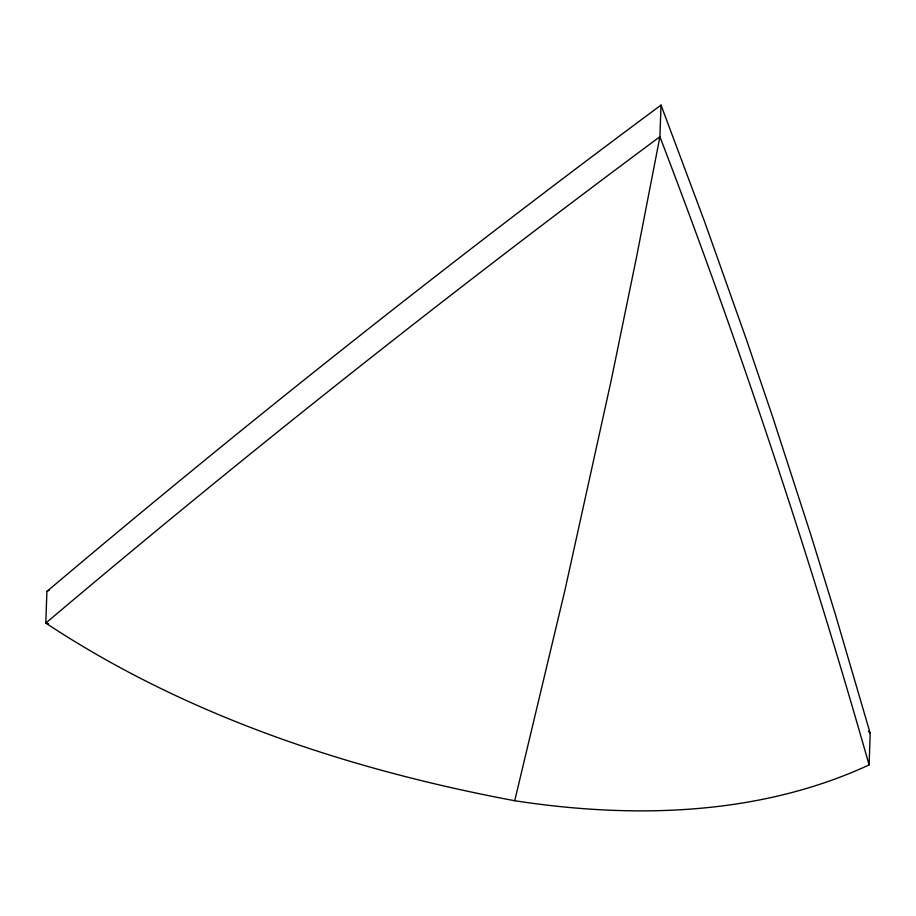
<?xml version="1.0" encoding="UTF-8"?>
<svg xmlns="http://www.w3.org/2000/svg" width="916" height="916" viewBox="0 0 916 916"><rect width="100%" height="100%" fill="white"/><g stroke="black" fill="none" stroke-linecap="round" stroke-linejoin="round"><path stroke-width="1.37" d="M661.02 105.088L659.909 136.724L636.448 257.545L611.064 381.01L564.897 590.373L514.723 800.733C349.809 769.795 186.566 716.186 45.8 623.086L46.899 591.45C246.324 422.791 451.245 260.682 661.02 105.088L704.633 221.786L746.231 339.012L772.841 417.456L811.061 535.516L835.403 614.476L870.2 733.281L869.101 764.917C758.906 815.904 632.933 818.881 514.723 800.733M48.559 623.636L45.8 623.086C245.213 454.428 450.145 292.319 659.909 136.724C738.914 342.882 808.805 552.531 869.101 764.917M868.368 731.186A2195.068 865.986 45 0 1 870.234 733.269M46.853 591.415A2541.041 1224.303 -18.4 0 1 49.304 590.202"/></g></svg>
